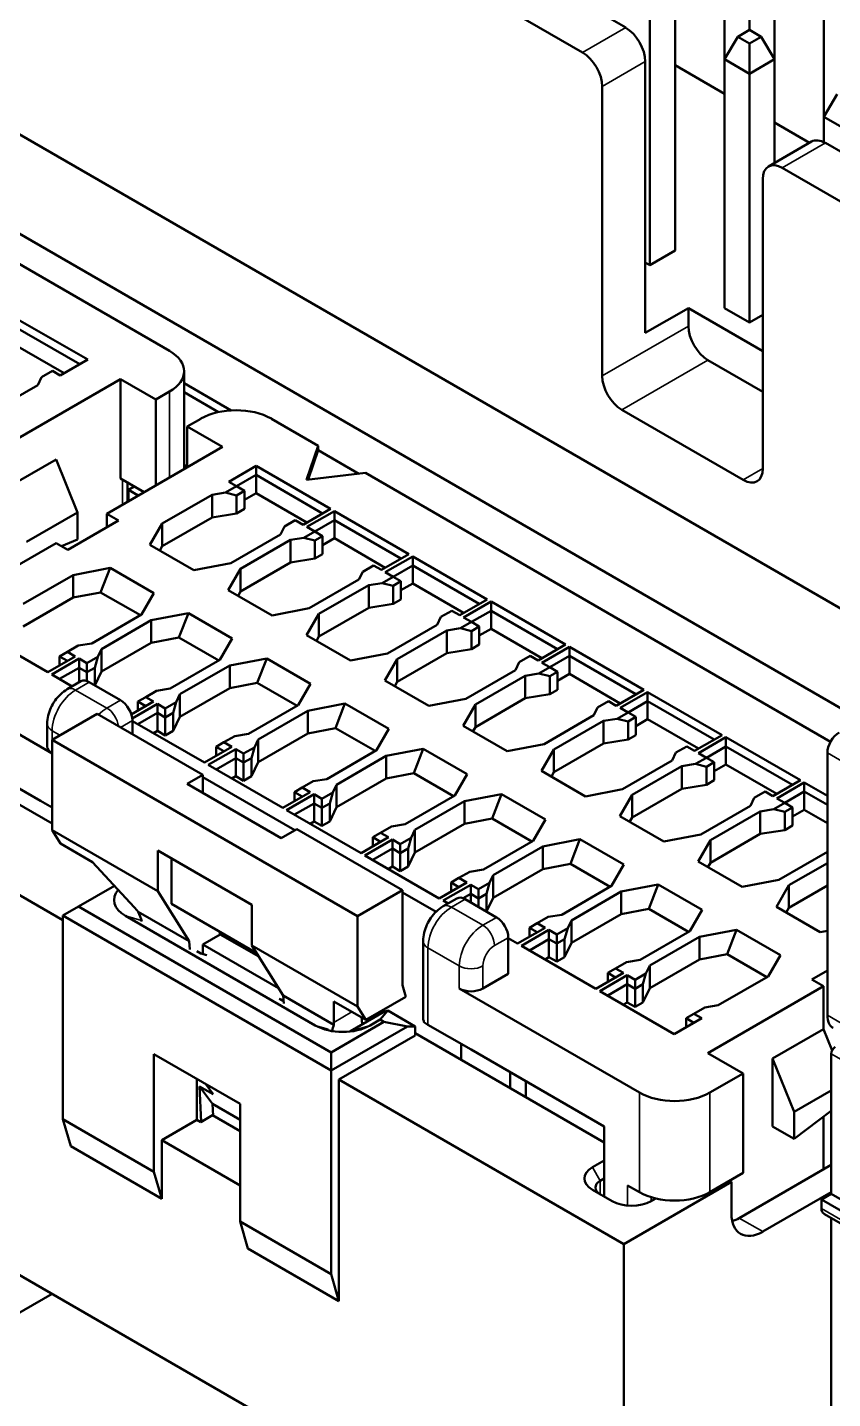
# Model space of a CAD drawing. Header units: millimetres. Extents: x 3100 to 5091, y 868 to 1900.
# Drawn here: x 4049.28 to 4063.82, y 1666.99 to 1691.75 of the extents above; entities that cross this region are included whole.
import ezdxf

# ---------------------------------------------------------------- set-up
doc = ezdxf.new("R2010")
doc.units = ezdxf.units.MM
doc.header["$LTSCALE"] = 1.8
doc.layers.add('외형선(ISO)', color=7, linetype='Continuous', lineweight=50)
doc.layers.add('좁은 외형선(ISO)', color=7, linetype='Continuous', lineweight=35)

msp = doc.modelspace()

# ---------------------------------------------------------------- linework, layer by layer
at = {"layer": '외형선(ISO)'}
for p, q in [((4060.084, 1691.742), (4048.226, 1698.588)), ((4048.155, 1697.731), (4059.306, 1691.293)), ((4061.866, 1693.244), (4061.866, 1691.17)), ((4062.771, 1691.17), (4062.771, 1693.244)), ((4062.318, 1691.701), (4062.318, 1692.983)), ((4060.975, 1692.207), (4060.975, 1687.716)), ((4063.662, 1690.133), (4063.662, 1692.207)), ((4060.522, 1687.455), (4060.522, 1691.946)), ((4062.106, 1691.578), (4061.866, 1691.17)), ((4062.106, 1691.578), (4062.318, 1691.701)), ((4062.106, 1691.578), (4062.318, 1691.456)), ((4062.53, 1691.578), (4062.318, 1691.701)), ((4062.318, 1691.456), (4062.53, 1691.578)), ((4062.771, 1691.17), (4062.53, 1691.578)), ((4062.318, 1691.456), (4062.318, 1690.909)), ((4064.417, 1679.197), (4043.679, 1691.17)), ((4060.438, 1686.23), (4060.438, 1691.129)), ((4062.318, 1690.909), (4061.866, 1691.17)), ((4061.866, 1686.679), (4061.866, 1691.17)), ((4062.771, 1691.17), (4062.318, 1690.909)), ((4062.771, 1689.298), (4062.771, 1691.17)), ((4060.975, 1691.064), (4061.866, 1690.55)), ((4062.318, 1690.909), (4062.318, 1686.418)), ((4059.66, 1690.68), (4059.66, 1685.455)), ((4048.155, 1690.382), (4065.644, 1680.285)), ((4063.902, 1690.541), (4063.662, 1690.133)), ((4063.662, 1689.675), (4063.662, 1690.133)), ((4063.662, 1690.133), (4064.114, 1689.872)), ((4062.771, 1690.027), (4063.402, 1689.663)), ((4045.341, 1689.664), (4051.846, 1685.908)), ((4062.662, 1689.235), (4063.44, 1689.684)), ((4077.345, 1681.776), (4063.69, 1689.66)), ((4062.912, 1689.211), (4071.263, 1684.389)), ((4062.559, 1683.781), (4062.559, 1689.006)), ((4060.975, 1687.716), (4060.522, 1687.455)), ((4060.522, 1687.455), (4060.438, 1687.504)), ((4061.215, 1686.679), (4060.438, 1686.23)), ((4061.215, 1686.679), (4062.559, 1685.904)), ((4061.215, 1686.353), (4061.215, 1686.679)), ((4061.866, 1686.679), (4062.318, 1686.418)), ((4050.368, 1685.749), (4049.025, 1686.524)), ((4062.318, 1686.418), (4062.559, 1686.557)), ((4050.227, 1685.667), (4049.025, 1686.361)), ((4049.944, 1685.504), (4049.025, 1686.034)), ((4049.873, 1685.463), (4050.368, 1685.749)), ((4062.559, 1685.169), (4061.569, 1685.74)), ((4050.962, 1685.398), (4048.876, 1684.193)), ((4049.467, 1685.289), (4049.536, 1685.431)), ((4049.536, 1685.431), (4049.732, 1685.545)), ((4049.732, 1685.545), (4049.873, 1685.463)), ((4051.599, 1685.03), (4050.962, 1685.398)), ((4050.962, 1685.398), (4050.962, 1683.601)), ((4052.11, 1683.774), (4052.11, 1685.54)), ((4049.467, 1685.289), (4048.569, 1684.771)), ((4051.846, 1685.173), (4051.599, 1685.03)), ((4052.959, 1684.833), (4052.11, 1685.323)), ((4052.11, 1685.16), (4052.73, 1684.802)), ((4051.599, 1683.479), (4051.599, 1685.03)), ((4052.412, 1684.683), (4052.164, 1684.54)), ((4053.685, 1684.683), (4054.533, 1684.193)), ((4060.013, 1684.842), (4062.205, 1683.577)), ((4052.164, 1683.805), (4052.164, 1684.54)), ((4052.164, 1684.54), (4052.801, 1684.173)), ((4050.715, 1682.968), (4052.801, 1684.173)), ((4054.533, 1684.193), (4054.321, 1683.581)), ((4054.533, 1684.193), (4054.533, 1684.112)), ((4049.796, 1683.948), (4048.876, 1683.418)), ((4049.796, 1683.948), (4050.185, 1682.989)), ((4054.533, 1684.112), (4054.351, 1683.584)), ((4055.264, 1683.69), (4054.533, 1684.112)), ((4052.164, 1683.822), (4052.11, 1683.853)), ((4053.409, 1683.83), (4052.914, 1683.544)), ((4053.409, 1683.667), (4053.055, 1683.462)), ((4054.752, 1683.054), (4053.409, 1683.83)), ((4053.409, 1683.83), (4053.409, 1683.667)), ((4053.409, 1683.667), (4053.409, 1683.34)), ((4054.611, 1682.973), (4053.409, 1683.667)), ((4054.321, 1683.581), (4055.382, 1683.703)), ((4055.382, 1683.703), (4063.784, 1678.852)), ((4051.387, 1683.356), (4050.962, 1683.601)), ((4051.086, 1683.53), (4051.086, 1683.182)), ((4051.104, 1683.397), (4051.21, 1683.458)), ((4051.281, 1683.295), (4051.104, 1683.397)), ((4051.104, 1683.193), (4051.104, 1683.397)), ((4053.055, 1683.462), (4052.859, 1683.349)), ((4052.914, 1683.544), (4053.055, 1683.462)), ((4053.055, 1683.462), (4053.197, 1683.381)), ((4051.715, 1682.791), (4052.613, 1683.309)), ((4052.859, 1683.349), (4052.613, 1683.309)), ((4052.613, 1683.309), (4052.613, 1682.901)), ((4052.859, 1683.349), (4053.055, 1683.299)), ((4053.197, 1683.381), (4053.055, 1683.299)), ((4053.055, 1683.299), (4053.055, 1682.973)), ((4053.197, 1683.381), (4053.197, 1683.054)), ((4053.409, 1683.34), (4053.197, 1683.217)), ((4054.328, 1682.809), (4053.409, 1683.34)), ((4050.185, 1682.989), (4049.265, 1682.458)), ((4050.185, 1682.499), (4050.185, 1682.989)), ((4050.715, 1682.968), (4050.715, 1682.724)), ((4050.927, 1682.846), (4050.715, 1682.968)), ((4051.715, 1682.383), (4052.613, 1682.901)), ((4053.055, 1682.973), (4052.613, 1682.901)), ((4053.197, 1683.054), (4053.055, 1682.973)), ((4054.258, 1682.768), (4054.752, 1683.054)), ((4054.823, 1683.013), (4054.328, 1682.728)), ((4056.167, 1682.238), (4054.823, 1683.013)), ((4054.823, 1683.013), (4054.823, 1682.85)), ((4050.008, 1682.315), (4050.927, 1682.846)), ((4051.493, 1682.405), (4051.715, 1682.791)), ((4051.715, 1682.791), (4051.715, 1682.383)), ((4053.851, 1682.595), (4053.92, 1682.737)), ((4053.92, 1682.737), (4054.116, 1682.85)), ((4054.116, 1682.85), (4054.258, 1682.768)), ((4054.328, 1682.728), (4054.47, 1682.646)), ((4054.823, 1682.85), (4054.47, 1682.646)), ((4054.823, 1682.85), (4054.823, 1682.523)), ((4056.025, 1682.156), (4054.823, 1682.85)), ((4047.71, 1681.233), (4049.796, 1682.438)), ((4049.796, 1682.438), (4050.008, 1682.315)), ((4049.892, 1682.382), (4050.185, 1682.499)), ((4053.851, 1682.595), (4052.953, 1682.076)), ((4053.13, 1681.974), (4054.028, 1682.493)), ((4054.273, 1682.533), (4054.028, 1682.493)), ((4054.028, 1682.493), (4054.028, 1682.085)), ((4054.47, 1682.646), (4054.273, 1682.533)), ((4054.273, 1682.533), (4054.47, 1682.483)), ((4054.47, 1682.646), (4054.611, 1682.564)), ((4054.611, 1682.564), (4054.47, 1682.483)), ((4054.47, 1682.483), (4054.47, 1682.156)), ((4054.611, 1682.564), (4054.611, 1682.238)), ((4054.823, 1682.523), (4054.611, 1682.401)), ((4055.742, 1681.993), (4054.823, 1682.523)), ((4052.285, 1681.948), (4051.493, 1682.405)), ((4051.669, 1682.303), (4051.715, 1682.383)), ((4054.611, 1682.238), (4054.47, 1682.156)), ((4055.672, 1681.952), (4056.167, 1682.238)), ((4056.237, 1682.197), (4055.742, 1681.911)), ((4057.581, 1681.421), (4056.237, 1682.197)), ((4056.237, 1682.197), (4056.237, 1682.034)), ((4050.103, 1681.86), (4050.771, 1681.989)), ((4050.602, 1681.548), (4050.771, 1681.989)), ((4050.771, 1681.989), (4051.563, 1681.531)), ((4052.953, 1682.076), (4052.285, 1681.948)), ((4052.907, 1681.589), (4053.13, 1681.974)), ((4053.13, 1681.566), (4054.028, 1682.085)), ((4053.13, 1681.974), (4053.13, 1681.566)), ((4054.47, 1682.156), (4054.028, 1682.085)), ((4055.265, 1681.778), (4055.334, 1681.92)), ((4055.334, 1681.92), (4055.53, 1682.034)), ((4055.53, 1682.034), (4055.672, 1681.952)), ((4055.742, 1681.911), (4055.884, 1681.829)), ((4056.237, 1682.034), (4055.884, 1681.829)), ((4056.237, 1682.034), (4056.237, 1681.707)), ((4057.439, 1681.34), (4056.237, 1682.034)), ((4049.205, 1681.342), (4050.103, 1681.86)), ((4050.103, 1681.86), (4050.103, 1681.452)), ((4055.265, 1681.778), (4054.367, 1681.26)), ((4054.544, 1681.158), (4055.442, 1681.676)), ((4055.687, 1681.716), (4055.442, 1681.676)), ((4055.442, 1681.676), (4055.442, 1681.268)), ((4055.884, 1681.829), (4055.687, 1681.716)), ((4055.687, 1681.716), (4055.884, 1681.666)), ((4055.884, 1681.829), (4056.025, 1681.748)), ((4056.025, 1681.748), (4055.884, 1681.666)), ((4055.884, 1681.666), (4055.884, 1681.34)), ((4056.025, 1681.748), (4056.025, 1681.421)), ((4056.237, 1681.707), (4056.025, 1681.585)), ((4057.157, 1681.176), (4056.237, 1681.707)), ((4049.205, 1680.933), (4050.103, 1681.452)), ((4050.103, 1681.452), (4050.602, 1681.548)), ((4050.602, 1681.548), (4051.319, 1681.133)), ((4051.563, 1681.531), (4051.341, 1681.146)), ((4053.699, 1681.131), (4052.907, 1681.589)), ((4053.084, 1681.487), (4053.13, 1681.566)), ((4056.025, 1681.421), (4055.884, 1681.34)), ((4057.086, 1681.135), (4057.581, 1681.421)), ((4051.517, 1681.044), (4052.186, 1681.172)), ((4052.016, 1680.731), (4052.186, 1681.172)), ((4052.186, 1681.172), (4052.978, 1680.715)), ((4054.367, 1681.26), (4053.699, 1681.131)), ((4054.544, 1680.75), (4055.442, 1681.268)), ((4055.884, 1681.34), (4055.442, 1681.268)), ((4056.748, 1681.104), (4056.945, 1681.217)), ((4056.945, 1681.217), (4057.086, 1681.135)), ((4057.652, 1681.38), (4057.157, 1681.095)), ((4057.652, 1681.217), (4057.298, 1681.013)), ((4058.995, 1680.605), (4057.652, 1681.38)), ((4057.652, 1681.38), (4057.652, 1681.217)), ((4057.652, 1681.217), (4057.652, 1680.89)), ((4058.854, 1680.523), (4057.652, 1681.217)), ((4051.341, 1681.146), (4050.443, 1680.627)), ((4050.619, 1680.525), (4051.517, 1681.044)), ((4051.517, 1681.044), (4051.517, 1680.635)), ((4054.321, 1680.772), (4054.544, 1681.158)), ((4054.544, 1681.158), (4054.544, 1680.75)), ((4056.679, 1680.962), (4055.781, 1680.443)), ((4056.679, 1680.962), (4056.748, 1681.104)), ((4057.298, 1681.013), (4057.102, 1680.9)), ((4057.157, 1681.095), (4057.298, 1681.013)), ((4057.298, 1681.013), (4057.439, 1680.931)), ((4057.439, 1680.931), (4057.298, 1680.85)), ((4057.439, 1680.931), (4057.439, 1680.605)), ((4048.304, 1680.882), (4049.647, 1680.107)), ((4051.517, 1680.635), (4052.016, 1680.731)), ((4052.016, 1680.731), (4052.734, 1680.317)), ((4052.978, 1680.715), (4052.755, 1680.329)), ((4055.113, 1680.315), (4054.321, 1680.772)), ((4054.498, 1680.67), (4054.544, 1680.75)), ((4055.958, 1680.341), (4056.856, 1680.86)), ((4057.102, 1680.9), (4056.856, 1680.86)), ((4056.856, 1680.86), (4056.856, 1680.452)), ((4057.102, 1680.9), (4057.298, 1680.85)), ((4057.298, 1680.85), (4057.298, 1680.523)), ((4057.652, 1680.89), (4057.439, 1680.768)), ((4058.571, 1680.36), (4057.652, 1680.89)), ((4049.725, 1678.641), (4046.472, 1680.519)), ((4050.001, 1680.474), (4049.859, 1680.392)), ((4050.001, 1680.474), (4050.197, 1680.587)), ((4050.142, 1680.392), (4050.001, 1680.474)), ((4050.197, 1680.587), (4050.443, 1680.627)), ((4050.619, 1680.525), (4050.551, 1680.383)), ((4050.619, 1680.117), (4051.517, 1680.635)), ((4050.619, 1680.525), (4050.619, 1680.117)), ((4055.781, 1680.443), (4055.113, 1680.315)), ((4055.958, 1679.933), (4056.856, 1680.452)), ((4057.298, 1680.523), (4056.856, 1680.452)), ((4057.439, 1680.605), (4057.298, 1680.523)), ((4058.5, 1680.319), (4058.995, 1680.605)), ((4059.066, 1680.564), (4058.571, 1680.278)), ((4060.409, 1679.788), (4059.066, 1680.564)), ((4059.066, 1680.564), (4059.066, 1680.401)), ((4049.647, 1680.107), (4050.142, 1680.392)), ((4050.213, 1680.352), (4049.718, 1680.066)), ((4049.859, 1680.392), (4049.859, 1680.229)), ((4050.001, 1680.311), (4049.859, 1680.392)), ((4050.213, 1680.188), (4049.859, 1679.984)), ((4050.354, 1680.27), (4050.213, 1680.352)), ((4050.213, 1680.352), (4050.213, 1680.188)), ((4050.213, 1680.188), (4050.213, 1679.922)), ((4050.354, 1680.107), (4050.213, 1680.188)), ((4050.551, 1680.383), (4050.354, 1680.27)), ((4050.354, 1680.27), (4050.354, 1680.107)), ((4050.496, 1680.188), (4050.354, 1680.107)), ((4050.551, 1680.383), (4050.496, 1680.188)), ((4050.496, 1680.188), (4050.496, 1679.87)), ((4052.755, 1680.329), (4051.857, 1679.811)), ((4052.034, 1679.709), (4052.932, 1680.227)), ((4052.932, 1680.227), (4053.6, 1680.356)), ((4052.932, 1680.227), (4052.932, 1679.819)), ((4053.43, 1679.915), (4053.6, 1680.356)), ((4053.6, 1680.356), (4054.392, 1679.898)), ((4055.735, 1679.956), (4055.958, 1680.341)), ((4055.958, 1680.341), (4055.958, 1679.933)), ((4058.094, 1680.145), (4058.162, 1680.287)), ((4058.162, 1680.287), (4058.359, 1680.401)), ((4058.359, 1680.401), (4058.5, 1680.319)), ((4058.712, 1680.196), (4058.516, 1680.083)), ((4058.571, 1680.278), (4058.712, 1680.196)), ((4059.066, 1680.401), (4058.712, 1680.196)), ((4058.712, 1680.196), (4058.854, 1680.115)), ((4059.066, 1680.401), (4059.066, 1680.074)), ((4060.268, 1679.707), (4059.066, 1680.401)), ((4049.718, 1680.066), (4050.09, 1679.851)), ((4049.999, 1679.799), (4050.247, 1679.942)), ((4050.354, 1680.107), (4050.354, 1679.947)), ((4050.619, 1680.117), (4050.499, 1679.868)), ((4056.527, 1679.498), (4055.735, 1679.956)), ((4055.912, 1679.854), (4055.958, 1679.933)), ((4058.094, 1680.145), (4057.196, 1679.627)), ((4057.372, 1679.525), (4058.27, 1680.043)), ((4058.516, 1680.083), (4058.27, 1680.043)), ((4058.27, 1680.043), (4058.27, 1679.635)), ((4058.516, 1680.083), (4058.712, 1680.033)), ((4058.854, 1680.115), (4058.712, 1680.033)), ((4058.712, 1680.033), (4058.712, 1679.707)), ((4058.854, 1680.115), (4058.854, 1679.788)), ((4059.066, 1680.074), (4058.854, 1679.952)), ((4059.985, 1679.543), (4059.066, 1680.074)), ((4050.962, 1679.6), (4050.397, 1679.927)), ((4051.415, 1679.658), (4051.611, 1679.771)), ((4051.611, 1679.771), (4051.857, 1679.811)), ((4052.034, 1679.709), (4051.965, 1679.567)), ((4052.034, 1679.3), (4052.932, 1679.819)), ((4052.034, 1679.709), (4052.034, 1679.3)), ((4052.932, 1679.819), (4053.43, 1679.915)), ((4053.43, 1679.915), (4054.148, 1679.5)), ((4054.392, 1679.898), (4054.169, 1679.513)), ((4058.712, 1679.707), (4058.27, 1679.635)), ((4058.854, 1679.788), (4058.712, 1679.707)), ((4059.914, 1679.502), (4060.409, 1679.788)), ((4060.48, 1679.747), (4059.985, 1679.462)), ((4061.824, 1678.972), (4060.48, 1679.747)), ((4060.48, 1679.747), (4060.48, 1679.584)), ((4051.156, 1679.345), (4051.556, 1679.576)), ((4051.627, 1679.535), (4051.172, 1679.272)), ((4051.415, 1679.658), (4051.274, 1679.576)), ((4051.274, 1679.576), (4051.274, 1679.413)), ((4051.415, 1679.494), (4051.274, 1679.576)), ((4051.556, 1679.576), (4051.415, 1679.658)), ((4051.768, 1679.453), (4051.627, 1679.535)), ((4051.627, 1679.535), (4051.627, 1679.372)), ((4051.965, 1679.567), (4051.768, 1679.453)), ((4051.768, 1679.453), (4051.768, 1679.29)), ((4051.965, 1679.567), (4051.91, 1679.372)), ((4054.169, 1679.513), (4053.271, 1678.994)), ((4054.346, 1679.411), (4055.014, 1679.539)), ((4054.844, 1679.098), (4055.014, 1679.539)), ((4055.014, 1679.539), (4055.806, 1679.082)), ((4057.196, 1679.627), (4056.527, 1679.498)), ((4057.15, 1679.139), (4057.372, 1679.525)), ((4057.372, 1679.117), (4058.27, 1679.635)), ((4057.372, 1679.525), (4057.372, 1679.117)), ((4059.508, 1679.329), (4059.577, 1679.471)), ((4059.577, 1679.471), (4059.773, 1679.584)), ((4059.773, 1679.584), (4059.914, 1679.502)), ((4059.985, 1679.462), (4060.126, 1679.38)), ((4060.48, 1679.584), (4060.126, 1679.38)), ((4060.48, 1679.584), (4060.48, 1679.257)), ((4061.682, 1678.89), (4060.48, 1679.584)), ((4050.538, 1679.355), (4049.725, 1678.886)), ((4050.538, 1679.355), (4052.447, 1678.253)), ((4051.175, 1678.988), (4051.175, 1679.233)), ((4051.175, 1679.225), (4052.476, 1678.474)), ((4051.627, 1679.372), (4051.274, 1679.168)), ((4051.627, 1679.372), (4051.627, 1679.045)), ((4051.768, 1679.29), (4051.627, 1679.372)), ((4051.91, 1679.372), (4051.768, 1679.29)), ((4051.768, 1679.29), (4051.768, 1678.964)), ((4051.91, 1679.372), (4051.91, 1679.045)), ((4052.034, 1679.3), (4051.91, 1679.045)), ((4053.448, 1678.892), (4054.346, 1679.411)), ((4054.346, 1679.411), (4054.346, 1679.002)), ((4059.508, 1679.329), (4058.61, 1678.81)), ((4058.787, 1678.708), (4059.685, 1679.227)), ((4059.93, 1679.267), (4059.685, 1679.227)), ((4059.685, 1679.227), (4059.685, 1678.819)), ((4060.126, 1679.38), (4059.93, 1679.267)), ((4059.93, 1679.267), (4060.126, 1679.217)), ((4060.126, 1679.38), (4060.268, 1679.298)), ((4060.268, 1679.298), (4060.126, 1679.217)), ((4060.126, 1679.217), (4060.126, 1678.89)), ((4060.268, 1679.298), (4060.268, 1678.972)), ((4060.48, 1679.257), (4060.268, 1679.135)), ((4061.399, 1678.727), (4060.48, 1679.257)), ((4049.513, 1677.784), (4047.109, 1679.172)), ((4049.637, 1678.764), (4049.637, 1679.172)), ((4051.627, 1679.045), (4051.556, 1679.004)), ((4051.768, 1678.964), (4051.627, 1679.045)), ((4051.91, 1679.045), (4051.768, 1678.964)), ((4052.829, 1678.841), (4053.026, 1678.954)), ((4053.026, 1678.954), (4053.271, 1678.994)), ((4053.448, 1678.484), (4054.346, 1679.002)), ((4054.346, 1679.002), (4054.844, 1679.098)), ((4054.844, 1679.098), (4055.562, 1678.684)), ((4055.806, 1679.082), (4055.583, 1678.696)), ((4057.942, 1678.682), (4057.15, 1679.139)), ((4057.326, 1679.037), (4057.372, 1679.117)), ((4060.268, 1678.972), (4060.126, 1678.89)), ((4061.329, 1678.686), (4061.824, 1678.972)), ((4049.725, 1678.886), (4055.24, 1675.702)), ((4049.725, 1678.886), (4049.725, 1677.253)), ((4052.476, 1678.474), (4052.971, 1678.759)), ((4053.041, 1678.719), (4052.546, 1678.433)), ((4052.829, 1678.841), (4052.688, 1678.759)), ((4052.688, 1678.759), (4052.688, 1678.596)), ((4052.829, 1678.678), (4052.688, 1678.759)), ((4052.971, 1678.759), (4052.829, 1678.841)), ((4053.183, 1678.637), (4053.041, 1678.719)), ((4053.041, 1678.719), (4053.041, 1678.555)), ((4053.379, 1678.75), (4053.183, 1678.637)), ((4053.379, 1678.75), (4053.324, 1678.555)), ((4053.448, 1678.892), (4053.379, 1678.75)), ((4053.448, 1678.892), (4053.448, 1678.484)), ((4055.583, 1678.696), (4054.685, 1678.178)), ((4055.76, 1678.594), (4056.428, 1678.723)), ((4056.259, 1678.282), (4056.428, 1678.723)), ((4056.428, 1678.723), (4057.22, 1678.265)), ((4058.61, 1678.81), (4057.942, 1678.682)), ((4058.564, 1678.323), (4058.787, 1678.708)), ((4058.787, 1678.3), (4059.685, 1678.819)), ((4058.787, 1678.708), (4058.787, 1678.3)), ((4060.126, 1678.89), (4059.685, 1678.819)), ((4060.991, 1678.654), (4061.187, 1678.768)), ((4061.187, 1678.768), (4061.329, 1678.686)), ((4061.894, 1678.931), (4061.399, 1678.645)), ((4061.894, 1678.768), (4061.541, 1678.563)), ((4063.238, 1678.155), (4061.894, 1678.931)), ((4061.894, 1678.931), (4061.894, 1678.768)), ((4061.894, 1678.768), (4061.894, 1678.441)), ((4063.096, 1678.074), (4061.894, 1678.768)), ((4049.919, 1675.63), (4044.917, 1678.519)), ((4047.816, 1678.478), (4049.725, 1677.375)), ((4053.041, 1678.555), (4052.688, 1678.351)), ((4053.041, 1678.555), (4053.041, 1678.229)), ((4053.183, 1678.474), (4053.041, 1678.555)), ((4053.183, 1678.637), (4053.183, 1678.474)), ((4053.324, 1678.555), (4053.183, 1678.474)), ((4053.183, 1678.474), (4053.183, 1678.147)), ((4053.324, 1678.555), (4053.324, 1678.229)), ((4053.448, 1678.484), (4053.324, 1678.229)), ((4054.862, 1678.076), (4055.76, 1678.594)), ((4055.76, 1678.594), (4055.76, 1678.186)), ((4060.922, 1678.512), (4060.024, 1677.994)), ((4060.922, 1678.512), (4060.991, 1678.654)), ((4061.344, 1678.45), (4061.099, 1678.41)), ((4061.541, 1678.563), (4061.344, 1678.45)), ((4061.344, 1678.45), (4061.541, 1678.4)), ((4061.399, 1678.645), (4061.541, 1678.563)), ((4061.541, 1678.563), (4061.682, 1678.482)), ((4061.682, 1678.482), (4061.541, 1678.4)), ((4061.682, 1678.482), (4061.682, 1678.155)), ((4063.726, 1673.914), (4063.726, 1678.649)), ((4052.447, 1678.253), (4052.164, 1678.09)), ((4052.447, 1677.927), (4052.447, 1678.253)), ((4054.109, 1677.253), (4052.447, 1678.212)), ((4052.546, 1678.433), (4053.89, 1677.657)), ((4053.041, 1678.229), (4052.971, 1678.188)), ((4053.183, 1678.147), (4053.041, 1678.229)), ((4053.324, 1678.229), (4053.183, 1678.147)), ((4055.76, 1678.186), (4056.259, 1678.282)), ((4056.259, 1678.282), (4056.976, 1677.867)), ((4057.22, 1678.265), (4056.998, 1677.88)), ((4059.356, 1677.865), (4058.564, 1678.323)), ((4058.741, 1678.221), (4058.787, 1678.3)), ((4060.201, 1677.892), (4061.099, 1678.41)), ((4061.099, 1678.41), (4061.099, 1678.002)), ((4061.541, 1678.4), (4061.541, 1678.074)), ((4061.894, 1678.441), (4061.682, 1678.319)), ((4062.814, 1677.91), (4061.894, 1678.441)), ((4052.164, 1678.09), (4053.862, 1677.11)), ((4054.243, 1678.025), (4054.102, 1677.943)), ((4054.243, 1678.025), (4054.44, 1678.138)), ((4054.385, 1677.943), (4054.243, 1678.025)), ((4054.44, 1678.138), (4054.685, 1678.178)), ((4054.862, 1678.076), (4054.793, 1677.934)), ((4054.862, 1677.667), (4055.76, 1678.186)), ((4054.862, 1678.076), (4054.862, 1677.667)), ((4060.024, 1677.994), (4059.356, 1677.865)), ((4060.201, 1677.484), (4061.099, 1678.002)), ((4061.541, 1678.074), (4061.099, 1678.002)), ((4061.682, 1678.155), (4061.541, 1678.074)), ((4062.405, 1677.838), (4062.601, 1677.951)), ((4062.601, 1677.951), (4062.743, 1677.869)), ((4062.743, 1677.869), (4063.238, 1678.155)), ((4063.308, 1678.114), (4062.814, 1677.829)), ((4063.308, 1677.951), (4062.955, 1677.747)), ((4063.726, 1677.874), (4063.308, 1678.114)), ((4063.308, 1678.114), (4063.308, 1677.951)), ((4063.308, 1677.951), (4063.308, 1677.624)), ((4063.726, 1677.71), (4063.308, 1677.951)), ((4049.725, 1677.661), (4049.513, 1677.784)), ((4053.89, 1677.657), (4054.385, 1677.943)), ((4054.456, 1677.902), (4053.961, 1677.616)), ((4054.102, 1677.943), (4054.102, 1677.78)), ((4054.243, 1677.861), (4054.102, 1677.943)), ((4054.456, 1677.739), (4054.102, 1677.535)), ((4054.597, 1677.82), (4054.456, 1677.902)), ((4054.456, 1677.902), (4054.456, 1677.739)), ((4054.456, 1677.739), (4054.456, 1677.412)), ((4054.597, 1677.657), (4054.456, 1677.739)), ((4054.793, 1677.934), (4054.597, 1677.82)), ((4054.597, 1677.82), (4054.597, 1677.657)), ((4054.738, 1677.739), (4054.597, 1677.657)), ((4054.793, 1677.934), (4054.738, 1677.739)), ((4054.738, 1677.739), (4054.738, 1677.412)), ((4056.998, 1677.88), (4056.1, 1677.361)), ((4056.276, 1677.259), (4057.174, 1677.778)), ((4057.174, 1677.778), (4057.843, 1677.906)), ((4057.174, 1677.778), (4057.174, 1677.369)), ((4057.673, 1677.465), (4057.843, 1677.906)), ((4057.843, 1677.906), (4058.635, 1677.449)), ((4059.978, 1677.506), (4060.201, 1677.892)), ((4060.201, 1677.892), (4060.201, 1677.484)), ((4062.336, 1677.696), (4062.405, 1677.838)), ((4062.955, 1677.747), (4062.759, 1677.634)), ((4062.814, 1677.829), (4062.955, 1677.747)), ((4062.955, 1677.747), (4063.096, 1677.665)), ((4053.961, 1677.616), (4055.304, 1676.841)), ((4054.597, 1677.657), (4054.597, 1677.331)), ((4054.862, 1677.667), (4054.738, 1677.412)), ((4057.174, 1677.369), (4057.673, 1677.465)), ((4057.673, 1677.465), (4058.391, 1677.051)), ((4060.77, 1677.049), (4059.978, 1677.506)), ((4060.155, 1677.404), (4060.201, 1677.484)), ((4062.336, 1677.696), (4061.438, 1677.177)), ((4061.615, 1677.075), (4062.513, 1677.594)), ((4062.759, 1677.634), (4062.513, 1677.594)), ((4062.513, 1677.594), (4062.513, 1677.186)), ((4062.759, 1677.634), (4062.955, 1677.584)), ((4063.096, 1677.665), (4062.955, 1677.584)), ((4062.955, 1677.584), (4062.955, 1677.257)), ((4063.096, 1677.665), (4063.096, 1677.339)), ((4063.308, 1677.624), (4063.096, 1677.502)), ((4063.726, 1677.384), (4063.308, 1677.624)), ((4049.725, 1677.253), (4049.876, 1677.013)), ((4049.725, 1677.253), (4051.634, 1676.151)), ((4054.144, 1677.273), (4053.862, 1677.11)), ((4054.144, 1677.273), (4056.054, 1676.171)), ((4054.456, 1677.412), (4054.385, 1677.371)), ((4054.597, 1677.331), (4054.456, 1677.412)), ((4054.738, 1677.412), (4054.597, 1677.331)), ((4055.658, 1677.208), (4055.516, 1677.126)), ((4055.658, 1677.208), (4055.854, 1677.321)), ((4055.799, 1677.126), (4055.658, 1677.208)), ((4055.854, 1677.321), (4056.1, 1677.361)), ((4056.276, 1677.259), (4056.208, 1677.117)), ((4056.276, 1676.851), (4057.174, 1677.369)), ((4056.276, 1677.259), (4056.276, 1676.851)), ((4058.635, 1677.449), (4058.412, 1677.063)), ((4062.955, 1677.257), (4062.513, 1677.186)), ((4063.096, 1677.339), (4062.955, 1677.257)), ((4049.876, 1677.013), (4050.456, 1676.678)), ((4055.304, 1676.841), (4055.799, 1677.126)), ((4055.87, 1677.086), (4055.375, 1676.8)), ((4055.516, 1677.126), (4055.516, 1676.963)), ((4055.658, 1677.045), (4055.516, 1677.126)), ((4056.011, 1677.004), (4055.87, 1677.086)), ((4055.87, 1677.086), (4055.87, 1676.922)), ((4056.208, 1677.117), (4056.011, 1677.004)), ((4056.011, 1677.004), (4056.011, 1676.841)), ((4056.208, 1677.117), (4056.153, 1676.922)), ((4058.412, 1677.063), (4057.514, 1676.545)), ((4057.691, 1676.443), (4058.589, 1676.961)), ((4058.589, 1676.961), (4059.257, 1677.09)), ((4058.589, 1676.961), (4058.589, 1676.553)), ((4059.087, 1676.649), (4059.257, 1677.09)), ((4059.257, 1677.09), (4060.049, 1676.632)), ((4061.438, 1677.177), (4060.77, 1677.049)), ((4061.392, 1676.69), (4061.615, 1677.075)), ((4061.615, 1676.667), (4062.513, 1677.186)), ((4061.615, 1677.075), (4061.615, 1676.667)), ((4051.634, 1676.151), (4051.634, 1676.886)), ((4051.634, 1676.886), (4053.331, 1675.906)), ((4051.882, 1676.743), (4051.882, 1675.926)), ((4055.375, 1676.8), (4056.718, 1676.024)), ((4055.87, 1676.922), (4055.516, 1676.718)), ((4055.87, 1676.922), (4055.87, 1676.596)), ((4056.011, 1676.841), (4055.87, 1676.922)), ((4056.153, 1676.922), (4056.011, 1676.841)), ((4056.011, 1676.841), (4056.011, 1676.514)), ((4056.153, 1676.922), (4056.153, 1676.596)), ((4056.276, 1676.851), (4056.153, 1676.596)), ((4063.726, 1676.865), (4062.852, 1676.361)), ((4050.456, 1676.678), (4051.207, 1675.865)), ((4055.87, 1676.596), (4055.799, 1676.555)), ((4056.011, 1676.514), (4055.87, 1676.596)), ((4056.153, 1676.596), (4056.011, 1676.514)), ((4057.072, 1676.392), (4057.268, 1676.505)), ((4057.268, 1676.505), (4057.514, 1676.545)), ((4057.691, 1676.034), (4058.589, 1676.553)), ((4058.589, 1676.553), (4059.087, 1676.649)), ((4059.087, 1676.649), (4059.805, 1676.234)), ((4060.049, 1676.632), (4059.826, 1676.247)), ((4062.184, 1676.232), (4061.392, 1676.69)), ((4061.569, 1676.588), (4061.615, 1676.667)), ((4063.029, 1676.259), (4063.726, 1676.661)), ((4050.202, 1675.875), (4050.852, 1676.25)), ((4056.718, 1676.024), (4057.213, 1676.31)), ((4057.284, 1676.269), (4056.789, 1675.983)), ((4057.072, 1676.392), (4056.93, 1676.31)), ((4056.93, 1676.31), (4056.93, 1676.147)), ((4057.072, 1676.228), (4056.93, 1676.31)), ((4057.213, 1676.31), (4057.072, 1676.392)), ((4057.425, 1676.187), (4057.284, 1676.269)), ((4057.284, 1676.269), (4057.284, 1676.106)), ((4057.622, 1676.301), (4057.425, 1676.187)), ((4057.622, 1676.301), (4057.567, 1676.106)), ((4057.691, 1676.443), (4057.622, 1676.301)), ((4057.691, 1676.443), (4057.691, 1676.034)), ((4059.826, 1676.247), (4058.928, 1675.728)), ((4060.003, 1676.145), (4060.671, 1676.273)), ((4060.501, 1675.832), (4060.671, 1676.273)), ((4060.671, 1676.273), (4061.463, 1675.816)), ((4062.852, 1676.361), (4062.184, 1676.232)), ((4062.806, 1675.873), (4063.029, 1676.259)), ((4063.029, 1676.259), (4063.029, 1675.851)), ((4063.029, 1675.851), (4063.726, 1676.253)), ((4051.634, 1676.151), (4052.2, 1675.253)), ((4056.054, 1676.171), (4055.24, 1675.702)), ((4056.054, 1674.456), (4056.054, 1676.171)), ((4056.658, 1675.781), (4056.054, 1676.13)), ((4056.787, 1675.88), (4057.035, 1676.023)), ((4056.789, 1675.983), (4056.878, 1675.932)), ((4057.284, 1676.106), (4057.146, 1676.026)), ((4057.185, 1676.008), (4057.751, 1675.681)), ((4057.284, 1676.106), (4057.284, 1675.951)), ((4057.425, 1676.024), (4057.284, 1676.106)), ((4057.425, 1676.187), (4057.425, 1676.024)), ((4057.567, 1676.106), (4057.425, 1676.024)), ((4057.425, 1676.024), (4057.425, 1675.869)), ((4057.567, 1676.106), (4057.567, 1675.787)), ((4057.691, 1676.034), (4057.57, 1675.786)), ((4059.105, 1675.626), (4060.003, 1676.145)), ((4060.003, 1676.145), (4060.003, 1675.736)), ((4050.202, 1675.875), (4049.919, 1675.712)), ((4054.763, 1673.242), (4050.202, 1675.875)), ((4051.281, 1675.783), (4052.2, 1675.253)), ((4051.882, 1675.926), (4053.412, 1675.043)), ((4053.331, 1675.171), (4053.331, 1675.906)), ((4058.682, 1675.688), (4058.928, 1675.728)), ((4059.105, 1675.218), (4060.003, 1675.736)), ((4060.003, 1675.736), (4060.501, 1675.832)), ((4060.501, 1675.832), (4061.219, 1675.418)), ((4061.463, 1675.816), (4061.24, 1675.43)), ((4063.598, 1675.416), (4062.806, 1675.873)), ((4062.983, 1675.771), (4063.029, 1675.851)), ((4054.763, 1672.915), (4049.919, 1675.712)), ((4049.919, 1672.038), (4049.919, 1675.712)), ((4054.478, 1673.731), (4051.049, 1675.711)), ((4055.24, 1675.702), (4055.24, 1674.069)), ((4058.132, 1675.208), (4058.627, 1675.493)), ((4058.486, 1675.575), (4058.345, 1675.493)), ((4058.345, 1675.493), (4058.345, 1675.33)), ((4058.486, 1675.412), (4058.345, 1675.493)), ((4058.486, 1675.575), (4058.682, 1675.688)), ((4058.627, 1675.493), (4058.486, 1675.575)), ((4059.036, 1675.484), (4058.84, 1675.371)), ((4059.036, 1675.484), (4058.981, 1675.289)), ((4059.105, 1675.626), (4059.036, 1675.484)), ((4059.105, 1675.626), (4059.105, 1675.218)), ((4052.2, 1675.253), (4052.215, 1675.103)), ((4052.447, 1675.191), (4052.763, 1675.373)), ((4052.763, 1675.373), (4052.748, 1675.426)), ((4053.456, 1674.973), (4052.763, 1675.373)), ((4056.425, 1673.865), (4056.425, 1675.253)), ((4057.963, 1674.661), (4057.963, 1675.314)), ((4057.963, 1675.306), (4058.132, 1675.208)), ((4058.698, 1675.453), (4058.203, 1675.167)), ((4058.698, 1675.289), (4058.345, 1675.085)), ((4058.84, 1675.371), (4058.698, 1675.453)), ((4058.698, 1675.453), (4058.698, 1675.289)), ((4058.698, 1675.289), (4058.698, 1674.963)), ((4058.84, 1675.208), (4058.698, 1675.289)), ((4058.84, 1675.371), (4058.84, 1675.208)), ((4058.981, 1675.289), (4058.84, 1675.208)), ((4058.981, 1675.289), (4058.981, 1674.963)), ((4061.24, 1675.43), (4060.342, 1674.912)), ((4060.519, 1674.81), (4061.417, 1675.328)), ((4061.417, 1675.328), (4062.085, 1675.457)), ((4061.417, 1675.328), (4061.417, 1674.92)), ((4061.915, 1675.016), (4062.085, 1675.457)), ((4062.085, 1675.457), (4062.877, 1674.999)), ((4063.726, 1675.44), (4063.598, 1675.416)), ((4052.339, 1675.068), (4052.41, 1675.027)), ((4052.518, 1674.996), (4052.41, 1675.027)), ((4052.447, 1675.016), (4052.447, 1675.191)), ((4053.816, 1674.401), (4052.447, 1675.191)), ((4053.331, 1675.171), (4053.897, 1674.273)), ((4053.331, 1675.171), (4055.24, 1674.069)), ((4058.203, 1675.167), (4059.547, 1674.391)), ((4058.84, 1675.208), (4058.84, 1674.881)), ((4059.105, 1675.218), (4058.981, 1674.963)), ((4061.417, 1674.92), (4061.915, 1675.016)), ((4061.915, 1675.016), (4062.633, 1674.601)), ((4062.877, 1674.999), (4062.654, 1674.614)), ((4058.698, 1674.963), (4058.627, 1674.922)), ((4058.84, 1674.881), (4058.698, 1674.963)), ((4058.981, 1674.963), (4058.84, 1674.881)), ((4059.9, 1674.759), (4059.759, 1674.677)), ((4059.9, 1674.759), (4060.097, 1674.872)), ((4060.042, 1674.677), (4059.9, 1674.759)), ((4060.097, 1674.872), (4060.342, 1674.912)), ((4060.519, 1674.81), (4060.45, 1674.668)), ((4060.519, 1674.401), (4061.417, 1674.92)), ((4060.519, 1674.81), (4060.519, 1674.401)), ((4057.503, 1674.395), (4057.963, 1674.661)), ((4059.547, 1674.391), (4060.042, 1674.677)), ((4060.112, 1674.636), (4059.617, 1674.35)), ((4059.759, 1674.677), (4059.759, 1674.514)), ((4059.9, 1674.595), (4059.759, 1674.677)), ((4060.254, 1674.554), (4060.112, 1674.636)), ((4060.112, 1674.636), (4060.112, 1674.473)), ((4060.45, 1674.668), (4060.254, 1674.554)), ((4060.254, 1674.554), (4060.254, 1674.391)), ((4060.45, 1674.668), (4060.395, 1674.473)), ((4062.654, 1674.614), (4061.756, 1674.095)), ((4063.726, 1674.722), (4063.443, 1674.559)), ((4063.443, 1674.559), (4063.655, 1674.436)), ((4053.897, 1674.273), (4053.912, 1674.124)), ((4053.897, 1674.273), (4054.815, 1673.743)), ((4055.391, 1673.829), (4056.111, 1674.245)), ((4056.111, 1674.245), (4056.054, 1674.456)), ((4060.332, 1672.517), (4057.079, 1674.395)), ((4059.617, 1674.35), (4060.961, 1673.575)), ((4060.112, 1674.473), (4059.759, 1674.269)), ((4060.254, 1674.391), (4060.112, 1674.473)), ((4060.112, 1674.473), (4060.112, 1674.146)), ((4060.395, 1674.473), (4060.254, 1674.391)), ((4060.254, 1674.391), (4060.254, 1674.065)), ((4060.395, 1674.473), (4060.395, 1674.146)), ((4060.519, 1674.401), (4060.395, 1674.146)), ((4063.655, 1674.436), (4061.569, 1673.232)), ((4063.655, 1674.436), (4063.655, 1673.66)), ((4053.824, 1674.21), (4053.908, 1674.162)), ((4053.824, 1674.21), (4053.906, 1674.187)), ((4054.812, 1673.783), (4054.811, 1674.164)), ((4055.391, 1673.829), (4054.811, 1674.164)), ((4055.24, 1674.069), (4055.391, 1673.829)), ((4055.647, 1673.834), (4055.788, 1673.997)), ((4055.718, 1673.977), (4055.788, 1673.997)), ((4055.788, 1673.997), (4056.283, 1673.711)), ((4060.112, 1674.146), (4060.042, 1674.105)), ((4060.254, 1674.065), (4060.112, 1674.146)), ((4060.395, 1674.146), (4060.254, 1674.065)), ((4061.314, 1673.942), (4061.511, 1674.055)), ((4061.511, 1674.055), (4061.756, 1674.095)), ((4054.763, 1673.242), (4055.718, 1673.793)), ((4055.718, 1673.977), (4055.115, 1673.629)), ((4055.647, 1673.834), (4055.468, 1673.731)), ((4055.647, 1673.834), (4055.718, 1673.793)), ((4056.142, 1673.711), (4055.718, 1673.793)), ((4056.436, 1673.787), (4056.436, 1673.82)), ((4056.436, 1673.787), (4056.513, 1673.742)), ((4060.961, 1673.575), (4061.456, 1673.86)), ((4061.314, 1673.942), (4061.173, 1673.86)), ((4061.314, 1673.779), (4061.173, 1673.86)), ((4061.173, 1673.86), (4061.173, 1673.697)), ((4061.456, 1673.86), (4061.314, 1673.942)), ((4054.763, 1672.915), (4056.142, 1673.711)), ((4054.905, 1672.752), (4056.283, 1673.548)), ((4056.283, 1673.711), (4056.142, 1673.711)), ((4056.283, 1673.711), (4056.283, 1673.548)), ((4059.695, 1671.619), (4056.283, 1673.589)), ((4056.513, 1673.742), (4057.291, 1673.293)), ((4063.655, 1673.66), (4062.736, 1673.13)), ((4063.655, 1673.66), (4063.811, 1673.277)), ((4057.114, 1673.395), (4057.114, 1673.109)), ((4059.695, 1671.905), (4057.291, 1673.293)), ((4051.563, 1671.088), (4051.563, 1673.211)), ((4053.119, 1672.313), (4051.563, 1673.211)), ((4054.763, 1672.915), (4054.763, 1673.242)), ((4062.205, 1672.864), (4061.569, 1673.232)), ((4062.736, 1673.13), (4062.736, 1671.905)), ((4063.125, 1672.17), (4062.736, 1673.13)), ((4063.796, 1670.688), (4063.796, 1673.219)), ((4052.339, 1672.763), (4052.339, 1672.026)), ((4054.763, 1669.241), (4054.763, 1672.915)), ((4057.998, 1672.885), (4057.998, 1672.599)), ((4062.205, 1672.864), (4061.604, 1672.517)), ((4062.205, 1671.068), (4062.205, 1672.864)), ((4052.415, 1671.989), (4052.39, 1672.628)), ((4052.39, 1672.628), (4052.636, 1672.486)), ((4052.624, 1672.313), (4052.39, 1672.628)), ((4052.636, 1672.486), (4052.499, 1672.671)), ((4060.049, 1669.782), (4054.905, 1672.752)), ((4054.905, 1672.752), (4054.905, 1668.751)), ((4058.281, 1672.721), (4058.281, 1672.436)), ((4063.796, 1672.558), (4063.125, 1672.17)), ((4052.635, 1672.1), (4052.624, 1672.313)), ((4053.119, 1672.027), (4052.624, 1672.313)), ((4053.119, 1670.19), (4053.119, 1672.313)), ((4051.563, 1671.088), (4049.919, 1672.038)), ((4050.061, 1671.548), (4049.919, 1672.038)), ((4052.339, 1672.026), (4051.705, 1671.66)), ((4052.41, 1671.985), (4052.339, 1672.026)), ((4052.41, 1671.985), (4052.622, 1672.108)), ((4052.622, 1672.108), (4053.119, 1671.821)), ((4063.125, 1671.68), (4063.796, 1672.188)), ((4063.125, 1672.17), (4063.125, 1671.68)), ((4063.655, 1672.081), (4063.655, 1671.129)), ((4059.695, 1671.905), (4059.695, 1670.639)), ((4062.736, 1671.905), (4063.125, 1671.68)), ((4051.705, 1670.599), (4050.061, 1671.548)), ((4051.705, 1671.66), (4053.119, 1670.843)), ((4051.705, 1671.66), (4051.705, 1670.599)), ((4059.695, 1671.293), (4059.483, 1671.17)), ((4059.2, 1663.413), (4045.765, 1671.17)), ((4051.705, 1670.599), (4051.563, 1671.088)), ((4061.604, 1670.721), (4062.205, 1671.068)), ((4062.135, 1670.252), (4063.796, 1671.211)), ((4059.695, 1670.966), (4059.624, 1670.925)), ((4060.049, 1669.782), (4061.993, 1670.905)), ((4060.119, 1670.843), (4060.332, 1670.721)), ((4061.993, 1670.905), (4061.958, 1670.925)), ((4061.993, 1670.905), (4061.993, 1670.333)), ((4059.483, 1670.762), (4059.837, 1670.558)), ((4060.629, 1670.607), (4060.544, 1670.558)), ((4062.559, 1670.007), (4063.796, 1670.721)), ((4063.62, 1670.586), (4063.796, 1670.688)), ((4069.559, 1667.157), (4063.62, 1670.586)), ((4063.62, 1670.423), (4063.62, 1670.586)), ((4069.736, 1667.259), (4063.796, 1670.688)), ((4063.661, 1670.331), (4069.601, 1666.902)), ((4054.763, 1669.241), (4053.119, 1670.19)), ((4053.26, 1669.7), (4053.119, 1670.19)), ((4063.796, 1666.198), (4063.796, 1670.253)), ((4060.049, 1662.434), (4060.049, 1669.782)), ((4054.905, 1668.751), (4053.26, 1669.7)), ((4054.905, 1668.751), (4054.763, 1669.241)), ((4049.725, 1668.884), (4048.24, 1668.027))]:
    msp.add_line(p, q, dxfattribs=at)
for centre, major_axis, ratio, start_param, end_param in [((4060.084, 1691.333), (0.25, -0.433), 0.57735, 0.785398, 2.356194), ((4059.306, 1690.884), (0.25, -0.433), 0.57735, 0.785398, 2.356194), ((4063.69, 1689.251), (-0.25, 0.433), 0.57735, 5.497787, 6.283185), ((4062.912, 1688.802), (-0.25, 0.433), 0.57735, 5.497787, 7.068583), ((4061.569, 1686.149), (-0.25, 0.433), 0.57735, 0.785398, 2.356194), ((4051.21, 1685.54), (0.9, 0), 0.57735, 5.497787, 7.068583), ((4060.013, 1685.251), (-0.25, 0.433), 0.57735, 0.785398, 2.356194), ((4053.048, 1684.316), (-0.9, 0), 0.57735, 3.926991, 5.497787), ((4062.205, 1683.985), (0.25, -0.433), 0.57735, 5.497787, 7.068583), ((4050.397, 1679.682), (-0.15, 0.26), 0.57735, 5.497787, 6.283185), ((4050.962, 1679.355), (0.15, -0.26), 0.57735, 0.785398, 2.356194), ((4063.938, 1678.772), (-0.15, -0.26), 0.57735, 3.926991, 5.497787), ((4049.937, 1678.764), (-0.3, 0), 0.57735, 0, 0.785398), ((4051.544, 1675.996), (-0.7, 0), 0.57735, 5.817511, 7.068583), ((4057.185, 1675.763), (-0.15, 0.26), 0.57735, 5.497787, 6.283185), ((4050.187, 1676.162), (1.567, -1.313), 0.237665, 1.013234, 1.075091), ((4050.239, 1675.88), (0.977, -1.397), 0.510355, 1.041016, 1.16266), ((4057.751, 1675.436), (0.15, -0.26), 0.57735, 0.785398, 2.356194), ((4057.291, 1674.518), (-0.3, 0), 0.57735, 0.785398, 2.356194), ((4055.967, 1672.573), (0.977, -1.397), 0.510355, 3.461073, 3.575541), ((4056.41, 1672.569), (-1.567, 1.313), 0.23775, 0.197916, 0.259773), ((4056.56, 1672.915), (1.124, -1.308), 0.409268, 3.611868, 3.704962), ((4056.557, 1672.89), (-1.02, 1.397), 0.496662, 0.583972, 0.605843), ((4056.725, 1673.865), (-0.3, 0), 0.57735, 0, 0.261799), ((4064.079, 1674.118), (-0.25, -0.433), 0.57735, 5.497787, 6.283185), ((4054.973, 1674.016), (-0.7, 0), 0.57735, 0.785398, 2.356194), ((4054.973, 1673.71), (-0.2, 0), 0.57735, 2.221668, 2.356194), ((4063.867, 1673.26), (-0.05, -0.0866), 0.57735, 3.926991, 5.497787), ((4060.968, 1672.885), (0.9, 0), 0.57735, 3.926991, 5.497787), ((4059.837, 1670.966), (-0.5, 0), 0.57735, 5.497787, 7.068583), ((4059.837, 1670.803), (-0.3, 0), 0.57735, 5.497787, 7.068583), ((4060.19, 1670.762), (0.5, 0), 0.57735, 3.926991, 5.497787), ((4060.968, 1671.088), (-0.9, 0), 0.57735, 0.785398, 2.356194), ((4062.559, 1670.66), (-0.4, -0.693), 0.57735, 5.497787, 7.068583), ((4063.761, 1670.505), (-0.1, -0.173), 0.57735, 5.497787, 6.283185), ((4062.135, 1670.905), (-0.4, -0.693), 0.57735, 0.55899, 0.785398)]:
    msp.add_ellipse(centre, major_axis=major_axis, ratio=ratio, start_param=start_param, end_param=end_param, dxfattribs=at)
for points, knots in [([(4049.999, 1679.799), (4049.953, 1679.773), (4049.913, 1679.741), (4049.84, 1679.672), (4049.808, 1679.634), (4049.751, 1679.553), (4049.726, 1679.51), (4049.684, 1679.42), (4049.668, 1679.373), (4049.644, 1679.275), (4049.637, 1679.225), (4049.637, 1679.172)], [0, 0, 0, 0, 0.314159, 0.314159, 0.628319, 0.628319, 0.942478, 0.942478, 1.256637, 1.256637, 1.570796, 1.570796, 1.570796, 1.570796]), ([(4056.787, 1675.88), (4056.742, 1675.853), (4056.701, 1675.822), (4056.629, 1675.753), (4056.596, 1675.715), (4056.539, 1675.634), (4056.514, 1675.591), (4056.473, 1675.501), (4056.456, 1675.454), (4056.432, 1675.356), (4056.425, 1675.305), (4056.425, 1675.253)], [6.283185, 6.283185, 6.283185, 6.283185, 6.597345, 6.597345, 6.911504, 6.911504, 7.225663, 7.225663, 7.539822, 7.539822, 7.853982, 7.853982, 7.853982, 7.853982])]:
    msp.add_open_spline(points, degree=3, knots=knots, dxfattribs=at)
at = {"layer": '좁은 외형선(ISO)'}
for p, q in [((4059.306, 1691.293), (4060.084, 1691.742)), ((4059.66, 1690.68), (4060.438, 1691.129)), ((4062.912, 1689.211), (4063.69, 1689.66)), ((4059.66, 1685.455), (4061.215, 1686.353)), ((4060.013, 1684.842), (4061.569, 1685.74)), ((4051.846, 1683.622), (4051.846, 1685.173)), ((4062.205, 1683.577), (4062.559, 1683.781)), ((4050.998, 1683.581), (4050.998, 1683.132)), ((4050.149, 1679.784), (4050.397, 1679.927)), ((4050.715, 1679.458), (4050.149, 1679.784)), ((4050.962, 1679.6), (4050.715, 1679.458)), ((4051.175, 1679.233), (4050.962, 1679.111)), ((4049.866, 1678.968), (4049.725, 1679.049)), ((4049.725, 1678.886), (4049.725, 1679.049)), ((4068.817, 1675.71), (4063.726, 1678.649)), ((4056.937, 1675.865), (4057.185, 1676.008)), ((4056.937, 1675.865), (4057.503, 1675.538)), ((4051.049, 1675.711), (4051.341, 1675.626)), ((4057.751, 1675.681), (4057.503, 1675.538)), ((4057.963, 1675.314), (4057.715, 1675.171)), ((4056.513, 1675.13), (4057.079, 1674.804)), ((4056.513, 1673.742), (4056.513, 1675.13)), ((4057.079, 1674.804), (4057.079, 1674.395)), ((4057.503, 1674.804), (4057.503, 1674.395)), ((4055.141, 1673.973), (4054.812, 1673.783)), ((4064.15, 1673.669), (4063.726, 1673.914)), ((4054.478, 1673.731), (4054.708, 1673.664)), ((4055.468, 1673.731), (4055.115, 1673.629)), ((4069.736, 1669.79), (4063.796, 1673.219)), ((4060.332, 1672.517), (4060.332, 1670.721)), ((4061.604, 1672.517), (4061.604, 1670.721)), ((4059.483, 1671.17), (4059.624, 1670.925)), ((4059.624, 1670.925), (4059.624, 1670.68)), ((4060.119, 1670.476), (4060.119, 1670.843)), ((4060.544, 1670.558), (4060.544, 1670.63)), ((4069.559, 1666.994), (4063.62, 1670.423)), ((4062.559, 1670.007), (4062.135, 1670.252))]:
    msp.add_line(p, q, dxfattribs=at)
for centre, major_axis, start_param, end_param in [((4050.149, 1679.294), (0.3, 0.52), 0.785398, 2.356194), ((4050.149, 1679.539), (-0.15, 0.26), 5.497787, 6.283185), ((4050.715, 1678.968), (-0.3, -0.52), 3.926991, 4.287215), ((4050.715, 1679.213), (-0.15, 0.26), 4.094439, 5.497787), ((4049.937, 1679.172), (-0.3, 0), 0, 0.785398), ((4056.937, 1675.375), (0.3, 0.52), 0.785398, 2.356194), ((4056.937, 1675.62), (-0.15, 0.26), 5.497787, 6.283185), ((4057.503, 1675.048), (-0.3, -0.52), 3.926991, 5.497787), ((4057.503, 1675.293), (-0.15, 0.26), 3.926991, 5.497787), ((4056.725, 1675.253), (-0.3, 0), 0, 0.785398), ((4057.715, 1674.926), (-0.15, -0.26), 3.926991, 5.497787), ((4057.291, 1674.926), (-0.3, 0), 0.785398, 2.356195)]:
    msp.add_ellipse(centre, major_axis=major_axis, ratio=0.57735, start_param=start_param, end_param=end_param, dxfattribs=at)

doc.saveas('drawing.dxf')
